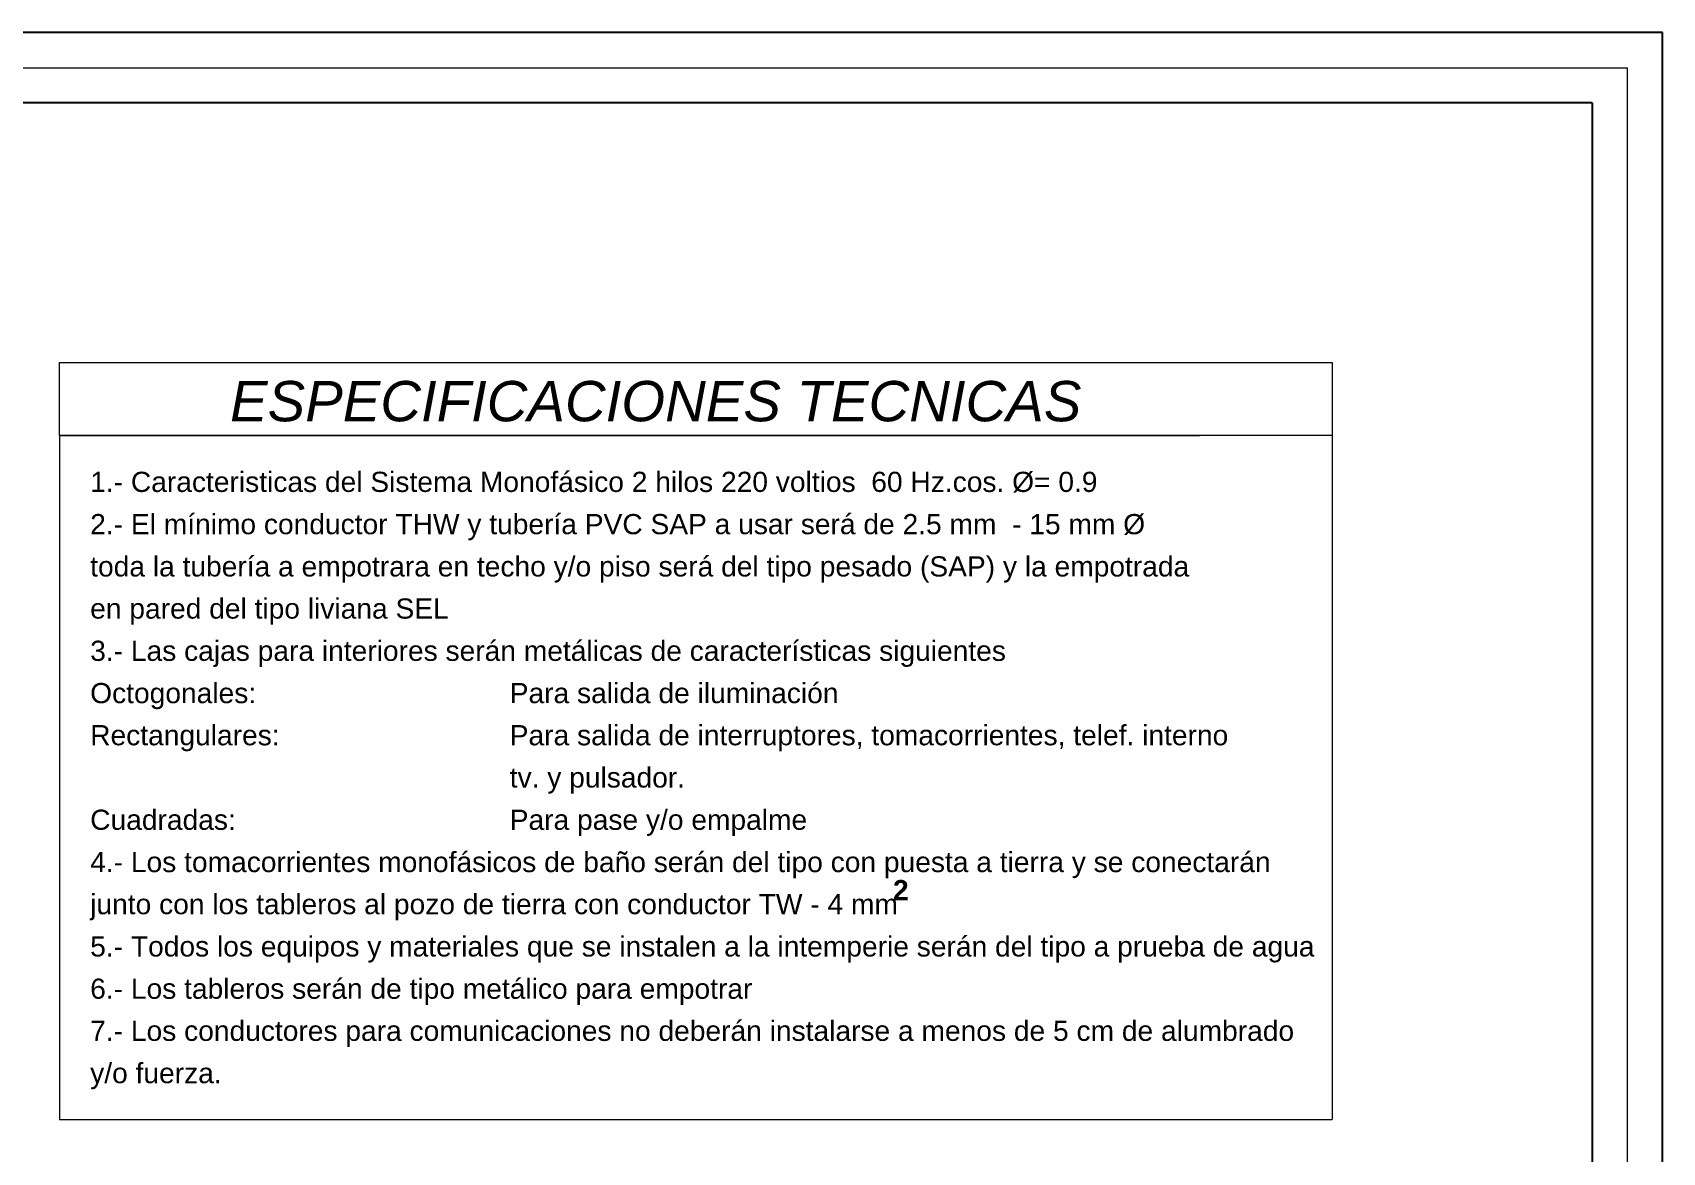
# Model space of a CAD drawing. Header units: millimetres. Extents: x 821 to 906, y 83 to 185.
# Drawn here: x 896.94 to 905.57, y 103.09 to 109.02 of the extents above; entities that cross this region are included whole.
import ezdxf

# ---------------------------------------------------------------- set-up
doc = ezdxf.new("R2010")
doc.units = ezdxf.units.MM
doc.layers.add('P6', color=255, linetype='Continuous', lineweight=20)
doc.layers.add('Punto 002 .ronald flores', color=252, linetype='Continuous', lineweight=20)
doc.styles.add('Jocope', font='arialbd.ttf', dxfattribs={"height": 0.12})

# ---------------------------------------------------------------- blocks, each defined once
blk = doc.blocks.new('ESPECIFIC')
at = {"layer": 'Punto 002 .ronald flores'}
for p, q in [((1893.082, 766.368), (1900.15, 766.368)), ((1893.082, 766.368), (1893.082, 762.128)), ((1900.972, 766.368), (1900.972, 762.128)), ((1893.082, 762.128), (1900.972, 762.128))]:
    blk.add_line(p, q, dxfattribs=at)
blk.add_lwpolyline([(1893.082, 766.821), (1900.972, 766.821), (1900.972, 766.368), (1893.082, 766.368)], close=True, dxfattribs=at)
at = {"lineweight": 18, "ltscale": 0.05, "style": 'Jocope'}
blk.add_text('2', height=0.125, dxfattribs=at).set_placement((1898.249, 763.488))
at = {"insert": (1896.778, 766.579), "char_height": 0.25, "attachment_point": 5, "style": 'Jocope'}
blk.add_mtext('{\\fArial|b0|i1|c0|p34;ESPECIFICACIONES TECNICAS }', dxfattribs=at)
at = {"char_height": 0.125, "attachment_point": 1, "style": 'Jocope'}
for s, insert, width in [('{\\fArial|b0|i0|c0|p34;1.- Caracteristicas del Sistema Monofásico 2 hilos 220 voltios  60 Hz.cos. %%C= 0.9}', (1893.272, 766.143), 7.12601), ('{\\fArial|b0|i0|c0|p34;2.- El mínimo conductor THW y tubería PVC SAP a usar será de 2.5 mm  - 15 mm %%C}', (1893.272, 765.881), 7.12601), ('{\\fArial|b0|i0|c0|p34;toda la tubería a empotrara en techo y/o piso será del tipo pesado (SAP) y la empotrada}', (1893.272, 765.619), 7.12601), ('{\\fArial|b0|i0|c0|p34;en pared del tipo liviana SEL}', (1893.272, 765.358), 7.12601), ('{\\fArial|b0|i0|c0|p34;3.- Las cajas para interiores serán metálicas de características siguientes}', (1893.272, 765.096), 7.12601), ('{\\fArial|b0|i0|c0|p34;Octogonales:}', (1893.272, 764.834), 7.12601), ('{\\fArial|b0|i0|c0|p34;Para salida de iluminación}', (1895.873, 764.834), 7.12601), ('{\\fArial|b0|i0|c0|p34;Rectangulares:}', (1893.272, 764.573), 7.12601), ('{\\fArial|b0|i0|c0|p34;Para salida de interruptores, tomacorrientes, telef. interno}', (1895.873, 764.573), 7.12594), ('{\\fArial|b0|i0|c0|p34;tv. y pulsador.}', (1895.873, 764.311), 7.12601), ('{\\fArial|b0|i0|c0|p34;Cuadradas:}', (1893.272, 764.049), 7.12601), ('{\\fArial|b0|i0|c0|p34;Para pase y/o empalme }', (1895.873, 764.049), 7.12601), ('{\\fArial|b0|i0|c0|p34;4.- Los tomacorrientes monofásicos de baño serán del tipo con puesta a tierra y se conectarán}', (1893.272, 763.787), 7.81178), ('{\\fArial|b0|i0|c0|p34;junto con los tableros al pozo de tierra con conductor TW - 4 mm}', (1893.272, 763.526), 7.12601), ('{\\fArial|b0|i0|c0|p34;5.- Todos los equipos y materiales que se instalen a la intemperie serán del tipo a prueba de agua}', (1893.272, 763.264), 7.66017), ('{\\fArial|b0|i0|c0|p34;6.- Los tableros serán de tipo metálico para empotrar}', (1893.272, 763.002), 7.42726), ('{\\fArial|b0|i0|c0|p34;7.- Los conductores para comunicaciones no deberán instalarse a menos de 5 cm de alumbrado}', (1893.272, 762.741), 7.59546), ('{\\fArial|b0|i0|c0|p34;y/o fuerza.}', (1893.272, 762.479), 7.42726)]:
    blk.add_mtext(s, dxfattribs=dict(at, insert=insert, width=width))
blk = doc.blocks.new('HTRHTRHTR')
for p, q in [((4244.53, 437.54), (3391.88, 437.54)), ((4244.53, -165.78), (4244.53, 437.54)), ((4235.83, 428.85), (3400.57, 428.85)), ((4235.83, 428.85), (4235.83, -157.09))]:
    blk.add_line(p, q)
at = {"layer": 'P6', "color": 7}
for p, q in [((3396.22, 433.19), (4240.18, 433.19)), ((4240.18, 433.19), (4240.18, -161.44))]:
    blk.add_line(p, q, dxfattribs=at)

msp = doc.modelspace()

# ---------------------------------------------------------------- block references
at = {"color": 251, "lineweight": 60, "xscale": 0.04279462122516643, "yscale": 0.04279462122516643, "zscale": 0.04279462122516643}
msp.add_blockref('HTRHTRHTR', (723.9317, 90.291), dxfattribs=at)
at = {"xscale": 0.8540747040370386, "yscale": 0.8540747040370386, "zscale": 0.8540747040370386}
msp.add_blockref('ESPECIFIC', (-719.7459, -547.6525), dxfattribs=at)

doc.saveas('drawing.dxf')
